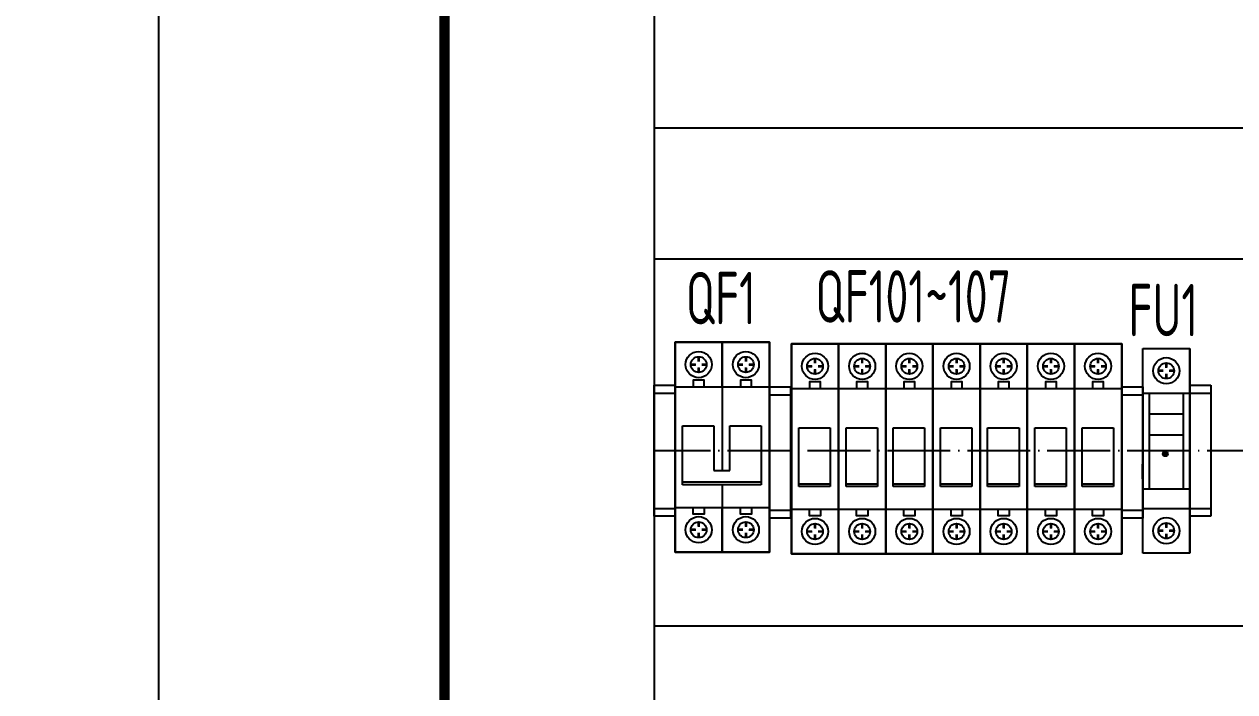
# Model space of a CAD drawing. Header units: millimetres. Extents: x 30557 to 235556, y -116603 to -73383.
# Drawn here: x 211726.9 to 212188.7, y -74542.2 to -74287.6 of the extents above; entities that cross this region are included whole.
import ezdxf

# ---------------------------------------------------------------- set-up
doc = ezdxf.new("R2010")
doc.units = ezdxf.units.MM
doc.linetypes.add('ZWCAD_ISO04W100', pattern=[30.5, 24, -3, 0.5, -3])
doc.layers.add('1', color=3, linetype='Continuous')
doc.layers.add('AXIS', color=4, linetype='Continuous')
doc.layers.add('_0', color=7, linetype='Continuous', lineweight=25)
doc.layers.add('_Drawing', color=7, linetype='Continuous', lineweight=25)
doc.styles.add('supcon', font='sceie.shx', dxfattribs={"width": 0.75, "height": 40, "bigfont": 'sceic.shx'})
doc.dimstyles.new('supcon', dxfattribs={"dimtxt": 20, "dimasz": 20, "dimexe": 10, "dimexo": 10, "dimgap": 5, "dimtad": 1, "dimtoh": 1, "dimdec": 0, "dimzin": 0, "dimdsep": 46, "dimtxsty": 'supcon', "dimcen": 0.09, "dimclrd": 2, "dimclre": 2, "dimclrt": 2, "dimadec": 0, "dimazin": 0, "dimtfac": 1, "dimtdec": 0, "dimtofl": 0, "dimtmove": 0, "dimatfit": 3, "dimfxl": 1, "dimtolj": 1, "dimtzin": 0, "dimarcsym": 0})

# ---------------------------------------------------------------- blocks, each defined once
blk = doc.blocks.new('*D267')
at = {"layer": '_Drawing', "color": 2, "linetype": 'Continuous', "lineweight": -2}
for p, q in [((211877.18, -73767.16), (211768.12, -73767.16)), ((211778.12, -73787.16), (211778.12, -75647.16)), ((211877.17, -75667.16), (211768.12, -75667.16))]:
    blk.add_line(p, q, dxfattribs=at)
at = {"layer": '_Drawing', "color": 2}
for points in [[(211781.46, -73787.16), (211774.79, -73787.16), (211778.12, -73767.16)], [(211774.79, -75647.16), (211781.46, -75647.16), (211778.12, -75667.16)]]:
    blk.add_solid(points, dxfattribs=at)
at = {"layer": 'DEFPOINTS', "color": 0}
for p in [(211887.18, -73767.16), (211778.12, -75667.16), (211887.17, -75667.16)]:
    blk.add_point(p, dxfattribs=at)
at = {"layer": '_Drawing', "color": 2, "insert": (211753.12, -74717.16), "char_height": 40, "attachment_point": 5, "rotation": 90, "style": 'supcon'}
blk.add_mtext('\\A1;1900', dxfattribs=at)
blk = doc.blocks.new('2P空开')
at = {"ltscale": 100}
for p, q in [((6397.37, 37021.27), (6397.37, 36972.32)), ((6397.37, 37021.27), (6397.37, 36972.32)), ((6397.37, 37021.27), (6397.37, 36972.32)), ((6397.37, 37021.27), (6397.37, 36972.32)), ((6397.37, 37021.27), (6397.37, 36972.32)), ((6415.37, 37021.27), (6415.37, 36941.27)), ((6415.37, 37021.27), (6415.37, 36941.27)), ((6415.37, 37021.27), (6415.37, 36941.27)), ((6415.37, 37021.27), (6415.37, 36941.27)), ((6385.37, 37012.77), (6387.22, 37012.77)), ((6388.37, 37013.92), (6388.37, 37015.77)), ((6388.37, 37009.77), (6388.37, 37011.62)), ((6389.52, 37012.77), (6391.37, 37012.77)), ((6403.37, 37012.77), (6405.22, 37012.77)), ((6406.37, 37013.92), (6406.37, 37015.77)), ((6406.37, 37009.77), (6406.37, 37011.62)), ((6407.52, 37012.77), (6409.37, 37012.77)), ((6379.37, 37004.27), (6397.37, 37004.27)), ((6397.37, 37004.27), (6415.37, 37004.27)), ((6397.37, 36966.93), (6397.37, 36941.27)), ((6397.37, 36966.93), (6397.37, 36941.27)), ((6397.37, 36966.93), (6397.37, 36941.27)), ((6397.37, 36966.93), (6397.37, 36941.27)), ((6397.37, 36966.93), (6397.37, 36941.27)), ((6379.37, 36958.27), (6397.37, 36958.27)), ((6388.37, 36958.27), (6393.51, 36958.27)), ((6397.37, 36958.27), (6415.37, 36958.27)), ((6406.37, 36958.27), (6411.51, 36958.27)), ((6388.37, 36952.77), (6388.37, 36950.92)), ((6406.37, 36952.77), (6406.37, 36950.92)), ((6385.37, 36949.77), (6387.22, 36949.77)), ((6388.37, 36948.62), (6388.37, 36946.77)), ((6389.52, 36949.77), (6391.37, 36949.77)), ((6403.37, 36949.77), (6405.22, 36949.77)), ((6406.37, 36948.62), (6406.37, 36946.77)), ((6407.52, 36949.77), (6409.37, 36949.77))]:
    blk.add_line(p, q, dxfattribs=at)
for p, q in [((6382.22, 36989.35), (6394.19, 36989.35)), ((6382.22, 36966.93), (6382.22, 36989.35)), ((6394.19, 36989.35), (6394.19, 36972.32)), ((6400.22, 36989.35), (6412.19, 36989.35)), ((6400.22, 36972.32), (6400.22, 36989.35)), ((6412.19, 36989.35), (6412.19, 36966.93)), ((6394.19, 36972.32), (6397.37, 36972.32)), ((6397.37, 36972.32), (6400.22, 36972.32)), ((6382.22, 36968), (6397.37, 36968)), ((6397.37, 36966.93), (6382.22, 36966.93)), ((6397.37, 36968), (6412.19, 36968)), ((6412.19, 36966.93), (6397.37, 36966.93))]:
    blk.add_line(p, q)
at = {"lineweight": 30}
for points in [[(6397.37, 36941.27), (6379.37, 36941.27), (6379.37, 37021.27), (6397.37, 37021.27)], [(6397.37, 37021.27), (6415.37, 37021.27), (6415.37, 36941.27), (6397.37, 36941.27)]]:
    blk.add_lwpolyline(points, dxfattribs=at)
at = {"ltscale": 100}
for points in [[(6397.37, 37004.27), (6397.37, 37021.27), (6379.37, 37021.27), (6379.37, 37004.27)], [(6397.37, 37004.27), (6397.37, 37021.27)], [(6397.37, 37021.27), (6397.37, 37004.27)], [(6415.37, 37004.27), (6415.37, 37021.27), (6397.37, 37021.27), (6397.37, 37004.27)], [(6379.37, 36958.27), (6379.37, 36941.27), (6397.37, 36941.27), (6397.37, 36958.27)], [(6397.37, 36958.27), (6397.37, 36941.27)], [(6397.37, 36941.27), (6397.37, 36958.27)], [(6397.37, 36958.27), (6397.37, 36941.27), (6415.37, 36941.27), (6415.37, 36958.27)]]:
    blk.add_lwpolyline(points, dxfattribs=at)
at = {"ltscale": 100, "const_width": 1}
for points in [[(6388.37, 37013.92), (6388.37, 37015.77)], [(6406.37, 37013.92), (6406.37, 37015.77)], [(6385.37, 37012.77), (6387.22, 37012.77)], [(6388.37, 37009.77), (6388.37, 37011.62)], [(6389.52, 37012.77), (6391.37, 37012.77)], [(6403.37, 37012.77), (6405.22, 37012.77)], [(6406.37, 37009.77), (6406.37, 37011.62)], [(6407.52, 37012.77), (6409.37, 37012.77)], [(6388.37, 36952.77), (6388.37, 36950.92)], [(6406.37, 36952.77), (6406.37, 36950.92)], [(6385.37, 36949.77), (6387.22, 36949.77)], [(6388.37, 36948.62), (6388.37, 36946.77)], [(6389.52, 36949.77), (6391.37, 36949.77)], [(6403.37, 36949.77), (6405.22, 36949.77)], [(6406.37, 36948.62), (6406.37, 36946.77)], [(6407.52, 36949.77), (6409.37, 36949.77)]]:
    blk.add_lwpolyline(points, dxfattribs=at)
at = {"ltscale": 100}
for points in [[(6386.26, 37004.27), (6390.48, 37004.27), (6390.48, 37006.8), (6386.26, 37006.8)], [(6404.26, 37004.27), (6408.48, 37004.27), (6408.48, 37006.8), (6404.26, 37006.8)], [(6386.26, 36958.27), (6390.48, 36958.27), (6390.48, 36955.74), (6386.26, 36955.74)], [(6404.26, 36958.27), (6408.48, 36958.27), (6408.48, 36955.74), (6404.26, 36955.74)]]:
    blk.add_lwpolyline(points, close=True, dxfattribs=at)
for centre, radius in [((6388.37, 37012.77), 5), ((6406.37, 37012.77), 5), ((6388.37, 37012.77), 3), ((6406.37, 37012.77), 3), ((6388.37, 36949.77), 5), ((6388.37, 36949.77), 3), ((6406.37, 36949.77), 5), ((6406.37, 36949.77), 3)]:
    blk.add_circle(centre, radius, dxfattribs=at)
at = {"layer": '1'}
for points in [[(6379.37, 37021.27), (6397.37, 37021.27)], [(6397.37, 37021.27), (6415.37, 37021.27)], [(6397.37, 37021.27), (6397.37, 37021.27)]]:
    blk.add_lwpolyline(points, dxfattribs=at)
at = {"layer": '_0'}
for points in [[(6397.37, 36941.27), (6379.37, 36941.27), (6379.37, 37021.27), (6397.37, 37021.27)], [(6397.37, 37021.27), (6415.37, 37021.27), (6415.37, 36941.27), (6397.37, 36941.27)]]:
    blk.add_lwpolyline(points, dxfattribs=at)
at = {"layer": 'AXIS', "linetype": 'ByBlock'}
blk.add_line((6379.37, 37021.27), (6397.37, 37021.27), dxfattribs=at)
blk = doc.blocks.new('1P空开')
at = {"ltscale": 100}
for p, q in [((6483.53, 37017.33), (6483.53, 36954.33)), ((6483.53, 37017.33), (6483.53, 36954.33)), ((6483.53, 37017.33), (6483.53, 36954.33)), ((6483.53, 37017.33), (6483.53, 36954.33)), ((6483.53, 37017.33), (6483.53, 36954.33)), ((6474.53, 37009.98), (6474.53, 37011.83)), ((6471.53, 37008.83), (6473.39, 37008.83)), ((6474.53, 37005.83), (6474.53, 37007.68)), ((6475.68, 37008.83), (6477.53, 37008.83)), ((6465.53, 37000.33), (6483.53, 37000.33)), ((6465.53, 36954.33), (6483.53, 36954.33)), ((6474.53, 36954.33), (6479.68, 36954.33)), ((6474.53, 36948.83), (6474.53, 36946.98)), ((6471.53, 36945.83), (6473.39, 36945.83)), ((6474.53, 36944.68), (6474.53, 36942.83)), ((6475.68, 36945.83), (6477.53, 36945.83))]:
    blk.add_line(p, q, dxfattribs=at)
for p, q in [((6468.39, 36985.41), (6480.36, 36985.41)), ((6468.39, 36962.99), (6468.39, 36985.41)), ((6480.36, 36985.41), (6480.36, 36962.99)), ((6468.39, 36964.06), (6480.36, 36964.06)), ((6480.36, 36962.99), (6468.39, 36962.99))]:
    blk.add_line(p, q)
at = {"lineweight": 30}
blk.add_lwpolyline([(6483.53, 36937.33), (6465.53, 36937.33), (6465.53, 37017.33), (6483.53, 37017.33)], dxfattribs=at)
at = {"ltscale": 100}
for points in [[(6483.53, 37000.33), (6483.53, 37017.33), (6465.53, 37017.33), (6465.53, 37000.33)], [(6483.53, 37000.33), (6483.53, 37017.33)], [(6483.53, 37017.33), (6483.53, 37000.33)], [(6465.53, 36954.33), (6465.53, 36937.33), (6483.53, 36937.33), (6483.53, 36954.33)], [(6483.53, 36954.33), (6483.53, 36937.33)], [(6483.53, 36937.33), (6483.53, 36954.33)]]:
    blk.add_lwpolyline(points, dxfattribs=at)
at = {"ltscale": 100, "const_width": 1}
for points in [[(6474.53, 37009.98), (6474.53, 37011.83)], [(6471.53, 37008.83), (6473.39, 37008.83)], [(6474.53, 37005.83), (6474.53, 37007.68)], [(6475.68, 37008.83), (6477.53, 37008.83)], [(6474.53, 36948.83), (6474.53, 36946.98)], [(6471.53, 36945.83), (6473.39, 36945.83)], [(6474.53, 36944.68), (6474.53, 36942.83)], [(6475.68, 36945.83), (6477.53, 36945.83)]]:
    blk.add_lwpolyline(points, dxfattribs=at)
at = {"ltscale": 100}
for points in [[(6472.42, 37000.33), (6476.65, 37000.33), (6476.65, 37002.86), (6472.42, 37002.86)], [(6472.42, 36954.33), (6476.65, 36954.33), (6476.65, 36951.8), (6472.42, 36951.8)]]:
    blk.add_lwpolyline(points, close=True, dxfattribs=at)
for centre, radius in [((6474.53, 37008.83), 5), ((6474.53, 37008.83), 3), ((6474.53, 36945.83), 5), ((6474.53, 36945.83), 3)]:
    blk.add_circle(centre, radius, dxfattribs=at)
at = {"layer": '1'}
for points in [[(6465.54, 37017.33), (6483.53, 37017.33)], [(6483.53, 37017.33), (6483.54, 37017.33)]]:
    blk.add_lwpolyline(points, dxfattribs=at)
at = {"layer": '_0'}
blk.add_lwpolyline([(6483.53, 36937.33), (6465.53, 36937.33), (6465.53, 37017.33), (6483.53, 37017.33)], dxfattribs=at)
at = {"layer": 'AXIS', "linetype": 'ByBlock'}
blk.add_line((6465.54, 37017.33), (6483.54, 37017.33), dxfattribs=at)
blk = doc.blocks.new('固定块')
for p, q in [((516096.27, 339845.14), (516104.27, 339845.14)), ((516096.27, 339795.14), (516096.27, 339845.14)), ((516104.27, 339845.14), (516104.27, 339795.14)), ((516096.27, 339842.14), (516104.27, 339842.14)), ((516096.27, 339798.14), (516104.27, 339798.14)), ((516104.27, 339795.14), (516096.27, 339795.14))]:
    blk.add_line(p, q)

msp = doc.modelspace()

# ---------------------------------------------------------------- hatches: boundary and pattern name
at = {"ltscale": 100}
h = msp.add_hatch(color=1, dxfattribs=at)
edge = h.paths.add_edge_path()
edge.add_arc((212162.21, -74451.4), 0.962, 0, 360)

# ---------------------------------------------------------------- linework, layer by layer
at = {"lineweight": -3}
for p, q in [((212507.18, -74327.15), (211967.19, -74327.15)), ((212507.18, -74377.15), (211967.19, -74377.15)), ((212153.57, -74411.23), (212171.57, -74411.23)), ((212153.57, -74489.23), (212153.57, -74411.23)), ((212171.57, -74411.23), (212171.57, -74489.23)), ((212171.57, -74489.23), (212171.57, -74411.23)), ((212156.08, -74428.23), (212156.08, -74464.82)), ((212169.05, -74428.23), (212169.05, -74464.82)), ((212156.08, -74436.21), (212169.05, -74436.21)), ((212156.08, -74444.2), (212169.05, -74444.2)), ((212171.57, -74489.23), (212153.57, -74489.23)), ((212507.18, -74517.15), (211967.19, -74517.15))]:
    msp.add_line(p, q, dxfattribs=at)
at = {"ltscale": 100}
for p, q in [((212159.57, -74419.73), (212161.42, -74419.73)), ((212162.57, -74418.58), (212162.57, -74416.73)), ((212163.71, -74419.73), (212165.57, -74419.73)), ((212162.57, -74422.73), (212162.57, -74420.88)), ((212153.57, -74428.23), (212171.57, -74428.23)), ((212153.57, -74451.72), (212153.57, -74441.92)), ((212153.57, -74466.78), (212153.56, -74455.35)), ((212153.57, -74464.82), (212171.57, -74464.82)), ((212153.57, -74472.23), (212171.57, -74472.23)), ((212162.57, -74477.73), (212162.57, -74479.58)), ((212159.57, -74480.73), (212161.42, -74480.73)), ((212162.57, -74481.88), (212162.57, -74483.73)), ((212163.71, -74480.73), (212165.57, -74480.73))]:
    msp.add_line(p, q, dxfattribs=at)
at = {"color": 4, "linetype": 'ZWCAD_ISO04W100', "lineweight": -3}
msp.add_line((212507.18, -74450.23), (211967.19, -74450.23), dxfattribs=at)
at = {"ltscale": 100, "const_width": 1}
for points in [[(212159.57, -74419.73), (212161.42, -74419.73)], [(212162.57, -74418.58), (212162.57, -74416.73)], [(212163.71, -74419.73), (212165.57, -74419.73)], [(212162.57, -74422.73), (212162.57, -74420.88)], [(212162.57, -74477.73), (212162.57, -74479.58)], [(212159.57, -74480.73), (212161.42, -74480.73)], [(212162.57, -74481.88), (212162.57, -74483.73)], [(212163.71, -74480.73), (212165.57, -74480.73)]]:
    msp.add_lwpolyline(points, dxfattribs=at)
at = {"ltscale": 100}
for centre, radius in [((212162.57, -74419.73), 5), ((212162.57, -74419.73), 3), ((212162.57, -74480.73), 5), ((212162.57, -74480.73), 3)]:
    msp.add_circle(centre, radius, dxfattribs=at)
at = {"color": 1, "ltscale": 100}
msp.add_circle((212162.21, -74451.4), 0.962, dxfattribs=at)
at = {"layer": '_Drawing'}
msp.add_line((211967.18, -74147.16), (211967.17, -75427.22), dxfattribs=at)
at = {"layer": '_Drawing', "color": 1, "const_width": 4}
msp.add_lwpolyline([(211887.18, -73767.16), (212587.18, -73767.16), (212587.18, -75667.21), (211887.18, -75667.16)], close=True, dxfattribs=at)

# ---------------------------------------------------------------- block references
at = {"lineweight": -3}
for name, p in [('2P空开', (205595.82, -111430.14)), ('2P空开', (205595.82, -111430.14)), ('1P空开', (205554.03, -111426.85)), ('1P空开', (205572.03, -111426.85)), ('1P空开', (205590.03, -111426.85)), ('1P空开', (205608.03, -111426.85)), ('1P空开', (205626.03, -111426.85)), ('1P空开', (205644.03, -111426.85)), ('1P空开', (205662.03, -111426.85))]:
    msp.add_blockref(name, p, dxfattribs=at)
for p in [(-304129.08, -414270.37), (-304085.08, -414271.02), (-303950.7, -414271.02), (-303924.7, -414270.37)]:
    msp.add_blockref('固定块', p)

# ---------------------------------------------------------------- texts
at = {"layer": '1', "color": 3, "style": 'supcon', "width": 0.75}
for s, p in [('QF1', (211979.27, -74402.02)), ('QF101~107', (212028.69, -74401.38)), ('FU1', (212148.15, -74406.61))]:
    msp.add_text(s, height=20, dxfattribs=at).set_placement(p)

# ---------------------------------------------------------------- dimensions: what is measured, and where the dimension line sits
at = {"layer": '_Drawing', "linetype": 'Continuous'}
dim = msp.add_linear_dim(base=(211778.12, -75667.16), p1=(211887.18, -73767.16), p2=(211887.17, -75667.16), angle=90, dimstyle='supcon', dxfattribs=at)
dim.commit()
dim.dimension.update_dxf_attribs({"geometry": '*D267', "text_midpoint": (211778.12, -74717.16), "dimtype": 160})

doc.saveas('drawing.dxf')
